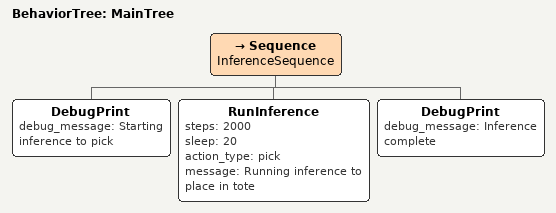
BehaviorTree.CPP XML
<?xml version="1.0" encoding="UTF-8"?>

<root BTCPP_format="4" main_tree_to_execute="MainTree">

  <BehaviorTree ID="MainTree">
    <Sequence name="InferenceSequence">

      <!-- Debug: Indicate inference is starting -->
      <DebugPrint debug_message="Starting inference to pick"/>

      <!-- Run inference with specified parameters -->
      <RunInference steps="2000" sleep="20" action_type="pick" message="Running inference to place in tote"/>

      <!-- Debug: Indicate inference completed -->
      <DebugPrint debug_message="Inference complete"/>

    </Sequence>
  </BehaviorTree>

  <!-- TreeNodesModel for Groot / documentation -->

</root>
